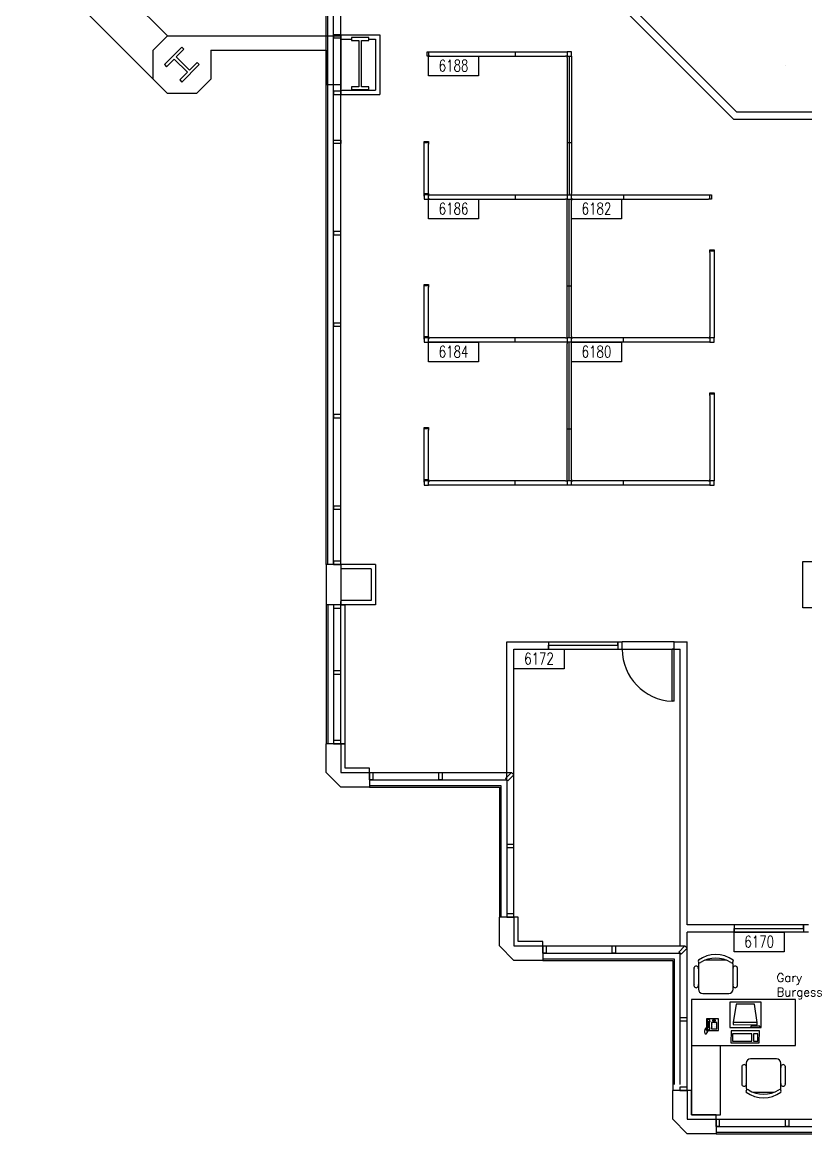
# Model space of a CAD drawing. Header units: inches. Extents: x 843 to 4631, y 843 to 3384.
# Drawn here: x 2235 to 2778, y 1204 to 1973 of the extents above; entities that cross this region are included whole.
import ezdxf
from ezdxf.enums import TextEntityAlignment as Align

# ---------------------------------------------------------------- set-up
doc = ezdxf.new("R2010")
doc.units = ezdxf.units.IN
doc.header["$MEASUREMENT"] = 0
doc.layers.get('0').update_dxf_attribs({"linetype": 'CONTINUOUS'})
for name, color, linetype in [('CHAIRS', 4, 'CONTINUOUS'), ('CPU', 6, 'CONTINUOUS'), ('E-B-FURR', 6, 'CONTINUOUS'), ('E-B-GLAZ', 8, 'CONTINUOUS'), ('E-B-MULL', 8, 'CONTINUOUS'), ('E-B-SHEL', 2, 'CONTINUOUS'), ('E-C-HEAD', 5, 'CONTINUOUS'), ('E-F-DOOR', 3, 'CONTINUOUS'), ('E-F-SILL', 8, 'CONTINUOUS'), ('E-S-COLM', 8, 'CONTINUOUS'), ('EMPLOYEE', 1, 'CONTINUOUS'), ('FURNITURE', 3, 'CONTINUOUS'), ('PANELS_201', 6, 'CONTINUOUS'), ('PHONES', 4, 'CONTINUOUS'), ('RMNUM', 40, 'CONTINUOUS')]:
    doc.layers.add(name, color=color, linetype=linetype)
doc.styles.add('ARCHITXT', font='simplex.shx')
doc.styles.add('ROMANS', font='romans', dxfattribs={"width": 0.75, "height": 8})

# ---------------------------------------------------------------- blocks, each defined once
blk = doc.blocks.new('DR-36')
for p, q in [((0, 36), (0, 0)), ((0, 36), (1.5, 36)), ((1.5, 36), (1.5, 0)), ((0, 0), (1.5, 0))]:
    blk.add_line(p, q)
blk.add_arc((0, 0), 36, 0, 87.61406)
blk = doc.blocks.new('RMNUM')
at = {"layer": 'RMNUM'}
blk.add_lwpolyline([(-16.33354, 6.674702), (18.388073, 6.674702), (18.388073, -6.982766), (-16.33354, -6.982766), (-16.33354, 6.674702)], dxfattribs=at)
at = {"layer": 'RMNUM', "style": 'ROMANS', "width": 0.75}
blk.add_attdef('NUMBER', text='', height=8, dxfattribs=at).set_placement((1.027267, 0.114097), align=Align.MIDDLE_CENTER)
blk = doc.blocks.new('DESK3')
for p, q in [((72, 0), (0, 0)), ((0, 0), (0, -80)), ((72, -32), (72, 0)), ((0, -32), (72, -32)), ((20, -80), (20, -32)), ((0, -80), (20, -80))]:
    blk.add_line(p, q)
blk = doc.blocks.new('RECTANG')
for p, q in [((1, 1), (0, 1)), ((0, 1), (0, 0)), ((1, 0), (1, 1)), ((0, 0), (1, 0))]:
    blk.add_line(p, q)
blk = doc.blocks.new('FNPHONE')
for p, q in [((-9.1, 0.22), (-9.7, 0.02)), ((-8.9, 0.62), (-9.5, 0.42)), ((-8.7, 1.02), (-9.3, 0.82)), ((-8.5, 1.42), (-9.1, 1.22)), ((-8.3, 1.82), (-8.9, 1.62)), ((-7.14, 0.56), (-7.5, -0.58)), ((-7.29, 6.54), (-7.29, 1.54)), ((-6.29, 6.54), (-6.29, 1.54)), ((-3.87, 4.85), (-3.87, 4.85)), ((-3.87, 3.91), (-3.87, 3.91)), ((-3.87, 2.97), (-3.87, 2.97)), ((-3.87, 2.03), (-3.87, 2.03)), ((-2.94, 4.85), (-2.94, 4.85)), ((-2.94, 3.91), (-2.94, 3.91)), ((-2.94, 2.97), (-2.94, 2.97)), ((-2.94, 2.03), (-2.94, 2.03)), ((-2, 4.85), (-2, 4.85)), ((-2, 3.91), (-2, 3.91)), ((-2, 2.97), (-2, 2.97)), ((-2, 2.03), (-2, 2.03)), ((-9.3, -0.18), (-9.9, -0.38)), ((-9.3, -0.58), (-9.9, -0.78)), ((-9.3, -0.98), (-9.9, -1.18)), ((-9.3, -1.38), (-9.9, -1.58)), ((-9.1, -1.78), (-9.7, -1.98)), ((-8.9, -2.18), (-9.5, -2.38)), ((-8.43, -2.46), (-9.03, -2.66)), ((-7.9, -1.98), (-8.5, -2.18)), ((-7.7, -1.58), (-8.3, -1.78)), ((-7.5, -1.18), (-8.1, -1.38)), ((-7.3, -0.78), (-7.9, -0.98))]:
    blk.add_line(p, q)
for centre, start, end in [((-6.79, 6.54), 298.49146, 241.50854), ((-6.79, 1.54), 118.49146, 61.50854)]:
    blk.add_arc(centre, 1.05, start, end)
for p, xscale, yscale, zscale in [((-8.21, 0), 8.20528234483245, 8.104073169521023, 8.20528234483245), ((-4.81, 1.25), 3.75, 4.375, 3.75), ((-4.03, 6.72), 2.03125, 0.46875, 2.03125)]:
    blk.add_blockref('RECTANG', p, dxfattribs=dict(xscale=xscale, yscale=yscale, zscale=zscale))
blk = doc.blocks.new('CHAIR7')
for p, q in [((0, 9), (0, -9)), ((20, 12), (3, 12)), ((5.12, 15.04), (17.88, 15.04)), ((23, -7.44), (23, 7.44)), ((3, -12), (20, -12)), ((5.12, -15), (17.88, -15))]:
    blk.add_line(p, q)
for centre, radius, start, end in [((3, 9), 3, 90, 180), ((5.56, 13.54), 1.56, 73.7398, 286.2602), ((17.44, 13.54), 1.56, 253.7398, 106.2602), ((20, 9), 3, 62.41556, 90), ((22.34, 11.12), 1.1, 53.30994, 212.02741), ((4.82, 0), 19.64, 327.57575, 32.42425), ((7, 0), 20, 323.1301, 36.8699), ((3, -9), 3, 180, 270), ((5.56, -13.5), 1.56, 73.7398, 286.2602), ((17.44, -13.5), 1.56, 253.7398, 106.2602), ((20, -9), 3, 270, 297.58444), ((22.34, -11.12), 1.1, 147.97259, 306.69006)]:
    blk.add_arc(centre, radius, start, end)
blk = doc.blocks.new('IBMAT', base_point=(61, 306))
for p, q in [((75, 307), (75, 306)), ((81, 307), (75, 307)), ((81, 306), (81, 307))]:
    blk.add_line(p, q)
at = {"xscale": 21, "yscale": 17, "zscale": 21}
blk.add_blockref('RECTANG', (61, 306), dxfattribs=at)
blk = doc.blocks.new('KEYBOARD', base_point=(60, 294))
for p, xscale, yscale, zscale in [((60, 294), 19, 8, 19), ((61, 295), 13, 5, 13), ((75, 295), 3, 5, 3)]:
    blk.add_blockref('RECTANG', p, dxfattribs=dict(xscale=xscale, yscale=yscale, zscale=zscale))
blk = doc.blocks.new('COMPUTER')
for p, q in [((-6.64, 16.23), (-8.5, 3.5)), ((6.08, 16.23), (-6.64, 16.23)), ((8, 3.5), (6.08, 16.23)), ((-8.5, 3.5), (-8.5, 2.04)), ((8, 3.5), (-8.5, 3.5)), ((-8.5, 2.04), (8, 2.04)), ((8, 2.04), (8, 3.5))]:
    blk.add_line(p, q)
at = {"xscale": 1.033846153846154, "yscale": 1.033846153846154, "zscale": 1.033846153846154}
for name, p in [('IBMAT', (-10.86, 0)), ('KEYBOARD', (-10.05, -10.5))]:
    blk.add_blockref(name, p, dxfattribs=at)

msp = doc.modelspace()

# ---------------------------------------------------------------- linework, layer by layer
msp.add_line((2764.11, 1943.65), (2764.11, 1943.65))
at = {"layer": 'E-B-FURR'}
for p, q in [((2456, 1598), (2456, 2047.36)), ((2728.41, 1906), (2586, 2048.41)), ((2730.48, 1911), (2628.7, 2012.78)), ((2456, 1964.7), (2483, 1964.7)), ((2456, 1964.7), (2456, 1961.7)), ((2483, 1964.7), (2483, 1923.3)), ((2456, 1961.7), (2463.5, 1961.7)), ((2475.5, 1961.7), (2480, 1961.7)), ((2480, 1961.7), (2480, 1926.3)), ((2456, 1926.3), (2480, 1926.3)), ((2456, 1926.3), (2456, 1923.3)), ((2456, 1923.3), (2483, 1923.3)), ((2791, 1911), (2730.48, 1911)), ((2791, 1906), (2728.41, 1906)), ((2480, 1598), (2456, 1598)), ((2477, 1595), (2456, 1595)), ((2477, 1595), (2477, 1573)), ((2480, 1598), (2480, 1570)), ((2477, 1573), (2456, 1573)), ((2480, 1570), (2456, 1570)), ((2571, 1544.4), (2651.05, 1544.4)), ((2571, 1449), (2571, 1544.4)), ((2576, 1539.4), (2651.05, 1539.4)), ((2576, 1452.41), (2576, 1539.4)), ((2651.05, 1539.4), (2651.05, 1544.4)), ((2687.05, 1544.4), (2696.05, 1544.4)), ((2687.05, 1539.4), (2687.05, 1544.4)), ((2687.05, 1539.4), (2691.05, 1539.4)), ((2691.05, 1334), (2691.05, 1539.4)), ((2696.05, 1348.52), (2696.05, 1544.4)), ((2476, 1454), (2574.41, 1454)), ((2576, 1354), (2576, 1452.41)), ((2780, 1348.52), (2696.05, 1348.52)), ((2780, 1343.52), (2696.05, 1343.52)), ((2696.05, 1332.25), (2696.05, 1343.52)), ((2596, 1334), (2694.41, 1334)), ((2696, 1234), (2696, 1332.41)), ((2716, 1214.06), (3347, 1214.06))]:
    msp.add_line(p, q, dxfattribs=at)
msp.add_lwpolyline([(2824, 1600), (2824, 1568), (2776, 1568), (2776, 1600)], close=True, dxfattribs=at)
for points in [[(2476, 1454), (2476, 1457), (2459, 1457), (2459, 1474), (2456, 1474)], [(2596, 1334), (2596, 1337), (2579, 1337), (2579, 1354), (2576, 1354)], [(2716, 1214), (2716, 1217), (2699, 1217), (2699, 1234), (2696, 1234)]]:
    msp.add_lwpolyline(points, dxfattribs=at)
at = {"layer": 'E-B-GLAZ'}
for p, q in [((2446, 1598), (2446, 2049.64)), ((2447, 1598), (2447, 2049.64)), ((2451, 1598), (2451, 2049.64)), ((2446, 1570), (2446, 1474)), ((2447, 1570), (2447, 1474)), ((2451, 1570), (2451, 1474)), ((2476, 1449), (2571, 1449)), ((2571, 1449), (2571, 1354)), ((2476, 1445), (2567, 1445)), ((2476, 1444), (2566, 1444)), ((2566, 1444), (2566, 1354)), ((2567, 1445), (2567, 1354)), ((2596, 1329), (2691, 1329)), ((2596, 1325), (2687, 1325)), ((2596, 1324), (2686, 1324)), ((2686, 1324), (2686, 1234)), ((2687, 1325), (2687, 1238)), ((2691, 1329), (2691, 1238)), ((2716, 1209), (3347, 1209)), ((2716, 1205), (3347.1, 1205)), ((2716, 1204), (3347.1, 1204))]:
    msp.add_line(p, q, dxfattribs=at)
for points in [[(2599.86, 1544.56), (2599.86, 1539.56), (2599.86, 1542.2), (2647.86, 1542.2), (2647.86, 1544.56), (2647.86, 1539.56)], [(2728.53, 1348.52), (2728.53, 1343.52), (2728.53, 1346.16), (2776.53, 1346.16), (2776.53, 1348.52), (2776.53, 1343.52)]]:
    msp.add_lwpolyline(points, dxfattribs=at)
at = {"layer": 'E-B-MULL'}
for points in [[(2451, 1962.48), (2456, 1962.48), (2456, 1964.73), (2451, 1964.73)], [(2451, 1923.38), (2456, 1923.38), (2456, 1925.63), (2451, 1925.63)], [(2451, 1891.75), (2456, 1891.75), (2456, 1889.5), (2451, 1889.5)], [(2451, 1826.19), (2456, 1826.19), (2456, 1828.44), (2451, 1828.44)], [(2451, 1762.88), (2456, 1762.88), (2456, 1765.12), (2451, 1765.12)], [(2451, 1699.56), (2456, 1699.56), (2456, 1701.81), (2451, 1701.81)], [(2451, 1636.25), (2456, 1636.25), (2456, 1638.5), (2451, 1638.5)], [(2451, 1598), (2456, 1598), (2456, 1600.25), (2451, 1600.25)], [(2451, 1567.75), (2456, 1567.75), (2456, 1570), (2451, 1570)], [(2451, 1522.08), (2456, 1522.08), (2456, 1524.33), (2451, 1524.33)], [(2451, 1474), (2456, 1474), (2456, 1476.25), (2451, 1476.25)], [(2476, 1449), (2476, 1454), (2478.25, 1454), (2478.25, 1449)], [(2524.08, 1449), (2524.08, 1454), (2526.33, 1454), (2526.33, 1449)], [(2570.2, 1449.8), (2574.41, 1454), (2576, 1452.41), (2571.8, 1448.2)], [(2571, 1402.08), (2576, 1402.08), (2576, 1404.33), (2571, 1404.33)], [(2571, 1354), (2576, 1354), (2576, 1356.25), (2571, 1356.25)], [(2596, 1329), (2596, 1334), (2598.25, 1334), (2598.25, 1329)], [(2644.08, 1329), (2644.08, 1334), (2646.33, 1334), (2646.33, 1329)], [(2690.2, 1329.8), (2694.41, 1334), (2696, 1332.41), (2691.8, 1328.2)], [(2691, 1282.08), (2696, 1282.08), (2696, 1284.33), (2691, 1284.33)], [(2691, 1234), (2696, 1234), (2696, 1236.25), (2691, 1236.25)], [(2716, 1209), (2716, 1214), (2718.25, 1214), (2718.25, 1209)], [(2764.08, 1209), (2764.08, 1214), (2766.33, 1214), (2766.33, 1209)]]:
    msp.add_lwpolyline(points, close=True, dxfattribs=at)
at = {"layer": 'E-B-SHEL'}
for p, q in [((2336, 1924), (1924, 2336)), ((2336.02, 1964), (1964, 2336.02)), ((2326, 1954), (2336, 1964)), ((2336, 1964), (2456, 1964)), ((2456, 1961.1), (2456, 1927.1)), ((2326, 1934), (2326, 1954)), ((2366, 1954), (2446, 1954)), ((2366, 1954), (2366, 1934)), ((2446, 1954), (2446, 1930)), ((2366, 1934), (2356, 1924)), ((2356, 1924), (2336, 1924)), ((2456, 1930), (2446, 1930)), ((2446, 1598), (2446, 1570)), ((2456, 1598), (2446, 1598)), ((2456, 1598), (2456, 1570)), ((2456, 1570), (2446, 1570)), ((2456, 1474), (2446, 1474)), ((2446, 1454), (2446, 1474)), ((2456, 1474), (2456, 1454)), ((2456, 1444), (2446, 1454)), ((2456, 1454), (2476, 1454)), ((2476, 1454), (2476, 1444)), ((2476, 1444), (2456, 1444)), ((2576, 1354), (2566, 1354)), ((2566, 1334), (2566, 1354)), ((2576, 1354), (2576, 1334)), ((2576, 1324), (2566, 1334)), ((2576, 1334), (2596, 1334)), ((2596, 1334), (2596, 1324)), ((2596, 1324), (2576, 1324)), ((2696, 1234), (2686, 1234)), ((2686, 1214), (2686, 1234)), ((2696, 1234), (2696, 1214)), ((2696, 1204), (2686, 1214)), ((2696, 1214), (2716, 1214)), ((2716, 1214), (2716, 1204)), ((2716, 1204), (2696, 1204))]:
    msp.add_line(p, q, dxfattribs=at)
at = {"layer": 'E-C-HEAD'}
for p, q in [((2456, 1474), (2456, 1572.41)), ((2687.05, 1544.4), (2651.05, 1544.4)), ((2651.05, 1539.4), (2687.05, 1539.4))]:
    msp.add_line(p, q, dxfattribs=at)
at = {"layer": 'E-F-SILL'}
for points in [[(2456, 1474), (2459, 1474), (2459, 1570), (2459, 1570)], [(2456, 1570), (2456, 1570), (2459, 1570), (2459, 1570)], [(2511.51, 1444.86), (2511.51, 1444.86), (2511.51, 1444.86)]]:
    msp.add_lwpolyline(points, dxfattribs=at)
at = {"layer": 'E-S-COLM'}
for points in [[(2475.5, 1960.7), (2475.5, 1962.7), (2463.5, 1962.7), (2463.5, 1960.7), (2468.5, 1960.7), (2468.5, 1928.7), (2463.5, 1928.7), (2463.5, 1926.7), (2475.5, 1926.7), (2475.5, 1928.7), (2470.5, 1928.7), (2470.5, 1960.7)], [(2344.59, 1933.39), (2346, 1931.98), (2358.02, 1944), (2356.61, 1945.41), (2351.3, 1940.11), (2342.11, 1949.3), (2347.41, 1954.61), (2346, 1956.02), (2333.98, 1944), (2335.39, 1942.59), (2340.7, 1947.89), (2349.89, 1938.7)]]:
    msp.add_lwpolyline(points, close=True, dxfattribs=at)
at = {"layer": 'PANELS_201', "linetype": 'Continuous'}
for p, q in [((2516.79, 1853.9), (2513.79, 1853.9)), ((2516.79, 1754.9), (2513.79, 1754.9)), ((2516.79, 1655.9), (2513.79, 1655.9))]:
    msp.add_line(p, q, dxfattribs=at)
for points in [[(2517.79, 1949.9), (2516.79, 1949.9), (2515.79, 1949.9), (2515.79, 1952.9), (2517.79, 1952.9)], [(2516.79, 1952.9), (2516.79, 1949.9)], [(2517.79, 1952.9), (2575.79, 1952.9)], [(2517.79, 1949.9), (2575.79, 1949.9)], [(2575.79, 1952.9), (2577.79, 1952.9)], [(2575.79, 1949.9), (2577.79, 1949.9)], [(2576.79, 1952.9), (2576.79, 1949.9)], [(2577.79, 1952.9), (2611.79, 1952.9)], [(2577.79, 1949.9), (2611.79, 1949.9)], [(2611.79, 1952.9), (2612.79, 1952.9), (2612.79, 1949.9), (2611.79, 1949.9)], [(2615.79, 1949.9), (2615.79, 1952.9), (2612.79, 1952.9)], [(2612.79, 1948.9), (2612.79, 1949.9), (2615.79, 1949.9), (2615.79, 1948.9)], [(2612.79, 1948.9), (2612.79, 1890.9)], [(2614.29, 1949.9), (2614.29, 1889.9)], [(2615.79, 1948.9), (2615.79, 1890.9)], [(2513.79, 1888.9), (2513.79, 1889.9), (2513.79, 1890.9), (2516.79, 1890.9), (2516.79, 1888.9)], [(2516.79, 1889.9), (2513.79, 1889.9)], [(2513.79, 1854.9), (2513.79, 1888.9)], [(2516.79, 1854.9), (2516.79, 1888.9)], [(2612.79, 1890.9), (2612.79, 1888.9)], [(2615.79, 1889.9), (2612.79, 1889.9)], [(2612.79, 1888.9), (2612.79, 1854.9)], [(2614.29, 1889.9), (2614.29, 1853.9)], [(2615.79, 1890.9), (2615.79, 1888.9)], [(2615.79, 1888.9), (2615.79, 1854.9)], [(2513.79, 1852.9), (2513.79, 1853.9), (2513.79, 1854.9), (2516.79, 1854.9), (2516.79, 1852.9)], [(2516.79, 1854.9), (2516.79, 1853.9), (2513.79, 1853.9), (2513.79, 1854.9)], [(2612.79, 1854.9), (2612.79, 1853.9), (2615.79, 1853.9), (2615.79, 1854.9)], [(2513.79, 1853.9), (2513.79, 1850.9), (2516.79, 1850.9)], [(2517.79, 1850.9), (2516.79, 1850.9), (2516.79, 1853.9), (2517.79, 1853.9)], [(2517.79, 1853.9), (2575.79, 1853.9)], [(2517.79, 1850.9), (2575.79, 1850.9)], [(2575.79, 1853.9), (2577.79, 1853.9)], [(2575.79, 1850.9), (2577.79, 1850.9)], [(2576.79, 1853.9), (2576.79, 1850.9)], [(2577.79, 1853.9), (2611.79, 1853.9)], [(2577.79, 1850.9), (2611.79, 1850.9)], [(2611.79, 1853.9), (2612.79, 1853.9), (2612.79, 1850.9), (2611.79, 1850.9)], [(2612.79, 1849.9), (2612.79, 1850.9), (2615.79, 1850.9), (2615.79, 1849.9)], [(2612.79, 1791.9), (2612.79, 1849.9)], [(2614.29, 1790.9), (2614.29, 1850.9)], [(2616.79, 1850.9), (2615.79, 1850.9), (2615.79, 1853.9), (2616.79, 1853.9)], [(2615.79, 1791.9), (2615.79, 1849.9)], [(2616.79, 1853.9), (2650.79, 1853.9)], [(2616.79, 1850.9), (2650.79, 1850.9)], [(2650.79, 1853.9), (2652.79, 1853.9)], [(2650.79, 1850.9), (2652.79, 1850.9)], [(2651.79, 1853.9), (2651.79, 1850.9)], [(2652.79, 1853.9), (2710.79, 1853.9)], [(2652.79, 1850.9), (2710.79, 1850.9)], [(2710.79, 1853.9), (2711.79, 1853.9), (2712.79, 1853.9), (2712.79, 1850.9), (2710.79, 1850.9)], [(2711.79, 1850.9), (2711.79, 1853.9)], [(2711.79, 1813.9), (2711.79, 1814.9), (2711.79, 1815.9), (2714.79, 1815.9), (2714.79, 1813.9)], [(2714.79, 1814.9), (2711.79, 1814.9)], [(2711.79, 1813.9), (2711.79, 1755.9)], [(2714.79, 1813.9), (2714.79, 1755.9)], [(2513.79, 1789.9), (2513.79, 1790.9), (2513.79, 1791.9), (2516.79, 1791.9), (2516.79, 1789.9)], [(2516.79, 1790.9), (2513.79, 1790.9)], [(2513.79, 1755.9), (2513.79, 1789.9)], [(2516.79, 1755.9), (2516.79, 1789.9)], [(2612.79, 1789.9), (2612.79, 1791.9)], [(2612.79, 1790.9), (2615.79, 1790.9)], [(2612.79, 1755.9), (2612.79, 1789.9)], [(2614.29, 1754.9), (2614.29, 1790.9)], [(2615.79, 1789.9), (2615.79, 1791.9)], [(2615.79, 1755.9), (2615.79, 1789.9)], [(2516.79, 1755.9), (2516.79, 1754.9), (2513.79, 1754.9), (2513.79, 1755.9)], [(2513.79, 1753.9), (2513.79, 1754.9), (2513.79, 1755.9), (2516.79, 1755.9), (2516.79, 1753.9)], [(2513.79, 1754.9), (2513.79, 1751.9), (2516.79, 1751.9)], [(2517.79, 1751.9), (2516.79, 1751.9), (2516.79, 1754.9), (2517.79, 1754.9)], [(2575.79, 1754.9), (2517.79, 1754.9)], [(2577.79, 1754.9), (2575.79, 1754.9)], [(2576.79, 1751.9), (2576.79, 1754.9)], [(2611.79, 1754.9), (2577.79, 1754.9)], [(2611.79, 1754.9), (2612.79, 1754.9), (2612.79, 1751.9), (2611.79, 1751.9)], [(2615.79, 1755.9), (2615.79, 1754.9), (2612.79, 1754.9), (2612.79, 1755.9)], [(2616.79, 1751.9), (2615.79, 1751.9), (2615.79, 1754.9), (2616.79, 1754.9)], [(2650.79, 1754.9), (2616.79, 1754.9)], [(2652.79, 1754.9), (2650.79, 1754.9)], [(2651.79, 1751.9), (2651.79, 1754.9)], [(2710.79, 1754.9), (2652.79, 1754.9)], [(2710.79, 1754.9), (2711.79, 1754.9), (2711.79, 1751.9), (2710.79, 1751.9)], [(2714.79, 1755.9), (2714.79, 1754.9), (2711.79, 1754.9), (2711.79, 1755.9)], [(2711.79, 1751.9), (2714.79, 1751.9), (2714.79, 1754.9)], [(2575.79, 1751.9), (2517.79, 1751.9)], [(2577.79, 1751.9), (2575.79, 1751.9)], [(2611.79, 1751.9), (2577.79, 1751.9)], [(2615.79, 1750.9), (2615.79, 1751.9), (2612.79, 1751.9), (2612.79, 1750.9)], [(2612.79, 1692.9), (2612.79, 1750.9)], [(2614.29, 1691.9), (2614.29, 1751.9)], [(2615.79, 1692.9), (2615.79, 1750.9)], [(2650.79, 1751.9), (2616.79, 1751.9)], [(2652.79, 1751.9), (2650.79, 1751.9)], [(2710.79, 1751.9), (2652.79, 1751.9)], [(2711.79, 1714.9), (2711.79, 1715.9), (2711.79, 1716.9), (2714.79, 1716.9), (2714.79, 1714.9)], [(2714.79, 1715.9), (2711.79, 1715.9)], [(2711.79, 1714.9), (2711.79, 1656.9)], [(2714.79, 1714.9), (2714.79, 1656.9)], [(2513.79, 1690.9), (2513.79, 1691.9), (2513.79, 1692.9), (2516.79, 1692.9), (2516.79, 1690.9)], [(2612.79, 1690.9), (2612.79, 1692.9)], [(2615.79, 1690.9), (2615.79, 1692.9)], [(2516.79, 1691.9), (2513.79, 1691.9)], [(2513.79, 1656.9), (2513.79, 1690.9)], [(2516.79, 1656.9), (2516.79, 1690.9)], [(2612.79, 1691.9), (2615.79, 1691.9)], [(2612.79, 1656.9), (2612.79, 1690.9)], [(2614.29, 1655.9), (2614.29, 1691.9)], [(2615.79, 1656.9), (2615.79, 1690.9)], [(2516.79, 1656.9), (2516.79, 1655.9), (2513.79, 1655.9), (2513.79, 1656.9)], [(2513.79, 1654.9), (2513.79, 1655.9), (2513.79, 1656.9), (2516.79, 1656.9), (2516.79, 1654.9)], [(2513.79, 1655.9), (2513.79, 1652.9), (2516.79, 1652.9)], [(2517.79, 1652.9), (2516.79, 1652.9), (2516.79, 1655.9), (2517.79, 1655.9)], [(2575.79, 1655.9), (2517.79, 1655.9)], [(2577.79, 1655.9), (2575.79, 1655.9)], [(2576.79, 1652.9), (2576.79, 1655.9)], [(2611.79, 1655.9), (2577.79, 1655.9)], [(2611.79, 1655.9), (2612.79, 1655.9), (2612.79, 1652.9), (2611.79, 1652.9)], [(2615.79, 1656.9), (2615.79, 1655.9), (2612.79, 1655.9), (2612.79, 1656.9)], [(2616.79, 1652.9), (2615.79, 1652.9), (2615.79, 1655.9), (2616.79, 1655.9)], [(2650.79, 1655.9), (2616.79, 1655.9)], [(2652.79, 1655.9), (2650.79, 1655.9)], [(2651.79, 1652.9), (2651.79, 1655.9)], [(2710.79, 1655.9), (2652.79, 1655.9)], [(2710.79, 1655.9), (2711.79, 1655.9), (2711.79, 1652.9), (2710.79, 1652.9)], [(2714.79, 1656.9), (2714.79, 1655.9), (2711.79, 1655.9), (2711.79, 1656.9)], [(2711.79, 1652.9), (2714.79, 1652.9), (2714.79, 1655.9)], [(2575.79, 1652.9), (2517.79, 1652.9)], [(2577.79, 1652.9), (2575.79, 1652.9)], [(2611.79, 1652.9), (2577.79, 1652.9)], [(2615.79, 1652.9), (2612.79, 1652.9)], [(2650.79, 1652.9), (2616.79, 1652.9)], [(2652.79, 1652.9), (2650.79, 1652.9)], [(2710.79, 1652.9), (2652.79, 1652.9)]]:
    msp.add_lwpolyline(points, dxfattribs=at)

# ---------------------------------------------------------------- block references
for p, values in [((2533.13, 1943.23), {'NUMBER': '6188'}), ((2533.13, 1844.23), {'NUMBER': '6186'}), ((2632.13, 1844.23), {'NUMBER': '6182'}), ((2533.13, 1745.23), {'NUMBER': '6184'}), ((2632.13, 1745.23), {'NUMBER': '6180'}), ((2592.33, 1532.73), {'NUMBER': '6172'}), ((2744.87, 1336.85), {'NUMBER': '6170'})]:
    msp.add_blockref('RMNUM', p).add_auto_attribs(values)
at = {"layer": 'CHAIRS', "lineweight": -3}
for p, rotation in [((2715.76, 1301.11), 90), ((2748.91, 1255.87), 270)]:
    msp.add_blockref('CHAIR7', p, dxfattribs=dict(at, rotation=rotation))
at = {"layer": 'CPU', "lineweight": -3, "rotation": 359.8405448757372}
msp.add_blockref('COMPUTER', (2736.41, 1277.48), dxfattribs=at)
at = {"layer": 'E-F-DOOR', "rotation": 180}
msp.add_blockref('DR-36', (2686.99, 1539.38), dxfattribs=at)
at = {"layer": 'FURNITURE', "lineweight": -3, "rotation": 359.9950299738796}
msp.add_blockref('DESK3', (2699.01, 1297), dxfattribs=at)
at = {"layer": 'PHONES', "lineweight": -3}
msp.add_blockref('FNPHONE', (2717.59, 1275.47), dxfattribs=at)

# ---------------------------------------------------------------- texts
at = {"layer": 'EMPLOYEE', "lineweight": -3, "insert": (2757.9, 1315.09), "char_height": 6, "width": 29.8117, "attachment_point": 1, "style": 'ARCHITXT'}
msp.add_mtext('\\A1;Gary\\PBurgess', dxfattribs=at)

doc.saveas('drawing.dxf')
